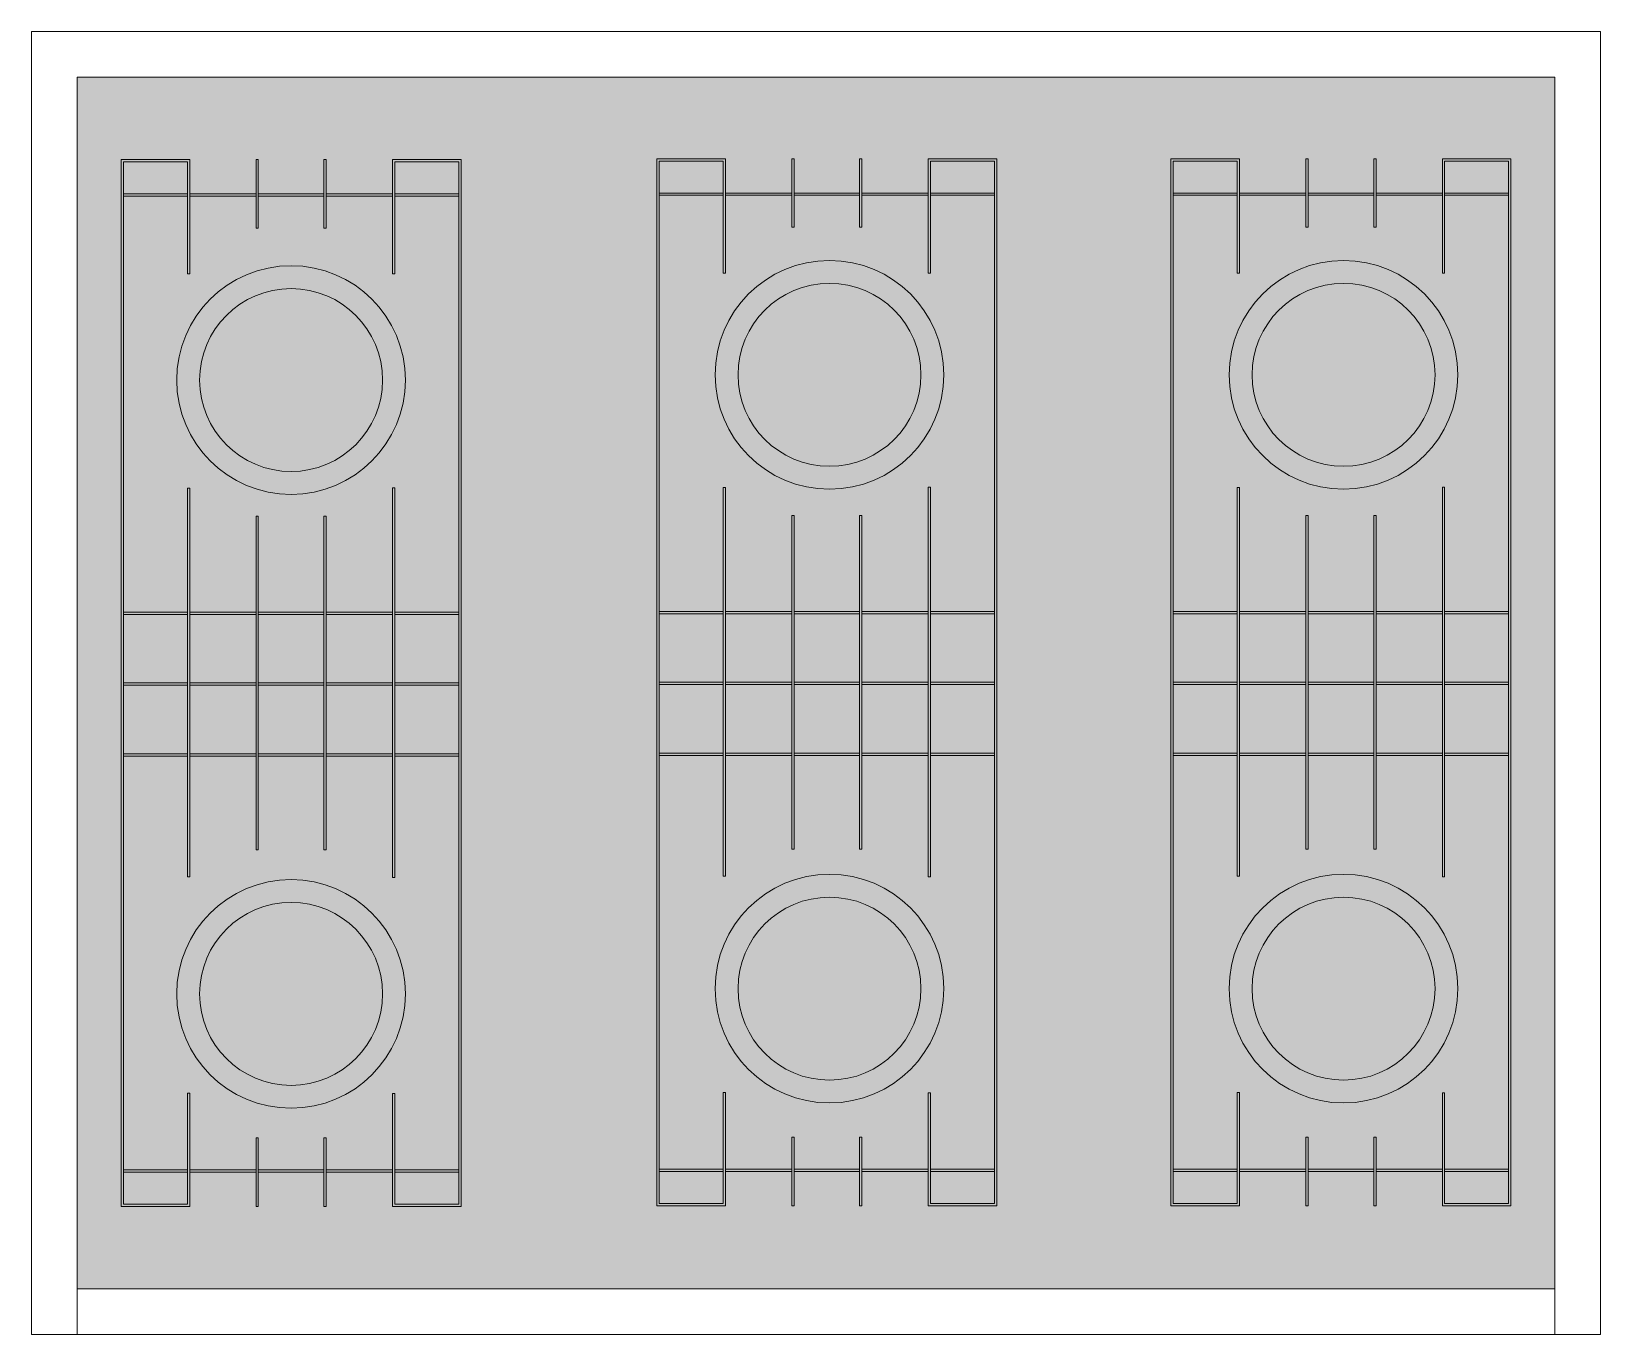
# Model space of a CAD drawing. Header units: millimetres. Extents: x 1339.33 to 1340.016, y 1287.355 to 1287.925.
import ezdxf

# ---------------------------------------------------------------- set-up
doc = ezdxf.new("R2010")
doc.units = ezdxf.units.MM
doc.linetypes.add('CONTINU', pattern=[0])
doc.layers.add('ARQ-MOB', color=254, linetype='Continuous')
doc.layers.add('MOBILIARIO', color=1, linetype='Continuous')

msp = doc.modelspace()

# ---------------------------------------------------------------- hatches: boundary and pattern name
at = {"layer": 'MOBILIARIO'}
h = msp.add_hatch(color=254, dxfattribs=at)
h.dxf.hatch_style = 2
h.set_gradient(color1=(214, 214, 214), color2=(252, 252, 252), rotation=45, one_color=1, tint=0.99, name='SPHERICAL')
h.paths.add_polyline_path([(1339.35005, 1287.90528), (1339.35005, 1287.37528), (1339.99611, 1287.37528), (1339.99611, 1287.90528)])
h.paths.add_polyline_path([(1339.75216, 1287.4116), (1339.72216, 1287.4116), (1339.72216, 1287.4266), (1339.69316, 1287.4266), (1339.69316, 1287.4116), (1339.69216, 1287.4116), (1339.69216, 1287.4266), (1339.66351, 1287.4266), (1339.66351, 1287.4116), (1339.66251, 1287.4116), (1339.66251, 1287.4266), (1339.63351, 1287.4266), (1339.63351, 1287.4116), (1339.60351, 1287.4116), (1339.60351, 1287.86957), (1339.63351, 1287.86957), (1339.63351, 1287.85457), (1339.66251, 1287.85457), (1339.66251, 1287.86957), (1339.66351, 1287.86957), (1339.66351, 1287.85457), (1339.69216, 1287.85457), (1339.69216, 1287.86957), (1339.69316, 1287.86957), (1339.69316, 1287.85457), (1339.72216, 1287.85457), (1339.72216, 1287.86957), (1339.75216, 1287.86957)], flags=16)
h.paths.add_polyline_path([(1339.82825, 1287.86957), (1339.85825, 1287.86957), (1339.85825, 1287.85457), (1339.88725, 1287.85457), (1339.88725, 1287.86957), (1339.88825, 1287.86957), (1339.88825, 1287.85457), (1339.91691, 1287.85457), (1339.91691, 1287.86957), (1339.91791, 1287.86957), (1339.91791, 1287.85457), (1339.94691, 1287.85457), (1339.94691, 1287.86957), (1339.97691, 1287.86957), (1339.97691, 1287.4116), (1339.94691, 1287.4116), (1339.94691, 1287.4266), (1339.91791, 1287.4266), (1339.91791, 1287.4116), (1339.91691, 1287.4116), (1339.91691, 1287.4266), (1339.88825, 1287.4266), (1339.88825, 1287.4116), (1339.88725, 1287.4116), (1339.88725, 1287.4266), (1339.85825, 1287.4266), (1339.85825, 1287.4116), (1339.82825, 1287.4116)], flags=16)
h.paths.add_polyline_path([(1339.72898, 1287.77506, -1), (1339.62898, 1287.77506, -1)], flags=0)
h.paths.add_polyline_path([(1339.95372, 1287.77506, -1), (1339.85372, 1287.77506, -1)], flags=0)
h.paths.add_polyline_path([(1339.71898, 1287.77506, -1), (1339.63898, 1287.77506, -1)], flags=0)
h.paths.add_polyline_path([(1339.94372, 1287.77506, -1), (1339.86372, 1287.77506, -1)], flags=0)
h.paths.add_polyline_path([(1339.63251, 1287.60958), (1339.60451, 1287.60958), (1339.60451, 1287.60858), (1339.63251, 1287.60858)], flags=0)
h.paths.add_polyline_path([(1339.72316, 1287.72589), (1339.72316, 1287.64058), (1339.72316, 1287.55555), (1339.72216, 1287.55555), (1339.72216, 1287.60858), (1339.69316, 1287.60858), (1339.69316, 1287.56761), (1339.69216, 1287.56761), (1339.69216, 1287.60858), (1339.66351, 1287.60858), (1339.66351, 1287.56761), (1339.66251, 1287.56761), (1339.66251, 1287.60858), (1339.63351, 1287.60858), (1339.63351, 1287.60958), (1339.66251, 1287.60958), (1339.66251, 1287.63958), (1339.63351, 1287.63958), (1339.60451, 1287.63958), (1339.60451, 1287.64058), (1339.63251, 1287.64058), (1339.63251, 1287.67058), (1339.60451, 1287.67058), (1339.60451, 1287.67158), (1339.63251, 1287.67158), (1339.63251, 1287.72584), (1339.63351, 1287.72584), (1339.63351, 1287.67158), (1339.66251, 1287.67158), (1339.66251, 1287.71355), (1339.66351, 1287.71355), (1339.66351, 1287.67158), (1339.69216, 1287.67158), (1339.69216, 1287.71355), (1339.69316, 1287.71355), (1339.69316, 1287.67158), (1339.72216, 1287.67158), (1339.72216, 1287.72589)], flags=0)
h.paths.add_polyline_path([(1339.85725, 1287.55577), (1339.85825, 1287.55577), (1339.85825, 1287.60858), (1339.85725, 1287.60858)], flags=0)
h.paths.add_polyline_path([(1339.85725, 1287.72584), (1339.85825, 1287.72584), (1339.85825, 1287.67158), (1339.88725, 1287.67158), (1339.88725, 1287.71355), (1339.88825, 1287.71355), (1339.88825, 1287.67158), (1339.91691, 1287.67158), (1339.91691, 1287.71355), (1339.91791, 1287.71355), (1339.91791, 1287.67158), (1339.94691, 1287.67158), (1339.94691, 1287.72589), (1339.94791, 1287.72589), (1339.94791, 1287.64058), (1339.94791, 1287.55555), (1339.94691, 1287.55555), (1339.94691, 1287.60858), (1339.91791, 1287.60858), (1339.91791, 1287.56761), (1339.91691, 1287.56761), (1339.91691, 1287.60858), (1339.88825, 1287.60858), (1339.88825, 1287.56761), (1339.88725, 1287.56761), (1339.88725, 1287.60858), (1339.85825, 1287.60858), (1339.85825, 1287.60958), (1339.88725, 1287.60958), (1339.88725, 1287.63958), (1339.85825, 1287.63958), (1339.82925, 1287.63958), (1339.82925, 1287.64058), (1339.85725, 1287.64058), (1339.85725, 1287.67058), (1339.82925, 1287.67058), (1339.82925, 1287.67158), (1339.85725, 1287.67158)], flags=0)
h.paths.add_polyline_path([(1339.72898, 1287.50659, -1), (1339.62898, 1287.50659, -1)], flags=0)
h.paths.add_polyline_path([(1339.95372, 1287.50659, -1), (1339.85372, 1287.50659, -1)], flags=0)
h.paths.add_polyline_path([(1339.71898, 1287.50659, -1), (1339.63898, 1287.50659, -1)], flags=0)
h.paths.add_polyline_path([(1339.94372, 1287.50659, -1), (1339.86372, 1287.50659, -1)], flags=0)
h.paths.add_polyline_path([(1339.51791, 1287.41129), (1339.48791, 1287.41129), (1339.48791, 1287.42629), (1339.45891, 1287.42629), (1339.45891, 1287.41129), (1339.45791, 1287.41129), (1339.45791, 1287.42629), (1339.42926, 1287.42629), (1339.42926, 1287.41129), (1339.42826, 1287.41129), (1339.42826, 1287.42629), (1339.39926, 1287.42629), (1339.39926, 1287.41129), (1339.36926, 1287.41129), (1339.36926, 1287.86926), (1339.39926, 1287.86926), (1339.39926, 1287.85426), (1339.42826, 1287.85426), (1339.42826, 1287.86926), (1339.42926, 1287.86926), (1339.42926, 1287.85426), (1339.45791, 1287.85426), (1339.45791, 1287.86926), (1339.45891, 1287.86926), (1339.45891, 1287.85426), (1339.48791, 1287.85426), (1339.48791, 1287.86926), (1339.51791, 1287.86926)], flags=16)
h.paths.add_polyline_path([(1339.39358, 1287.77278, -1), (1339.49358, 1287.77278, -1)], flags=0)
h.paths.add_polyline_path([(1339.48891, 1287.72558), (1339.48891, 1287.64028), (1339.48891, 1287.55524), (1339.48791, 1287.55524), (1339.48791, 1287.60828), (1339.45891, 1287.60828), (1339.45891, 1287.5673), (1339.45791, 1287.5673), (1339.45791, 1287.60828), (1339.42926, 1287.60828), (1339.42926, 1287.5673), (1339.42826, 1287.5673), (1339.42826, 1287.60828), (1339.39926, 1287.60828), (1339.39926, 1287.55546), (1339.39826, 1287.55546), (1339.39826, 1287.60828), (1339.37026, 1287.60828), (1339.37026, 1287.60928), (1339.39826, 1287.60928), (1339.39826, 1287.63928), (1339.37026, 1287.63928), (1339.37026, 1287.64028), (1339.39826, 1287.64028), (1339.39826, 1287.67028), (1339.37026, 1287.67028), (1339.37026, 1287.67128), (1339.39826, 1287.67128), (1339.39826, 1287.72553), (1339.39926, 1287.72553), (1339.39926, 1287.67128), (1339.42826, 1287.67128), (1339.42826, 1287.71325), (1339.42926, 1287.71325), (1339.42926, 1287.67128), (1339.45791, 1287.67128), (1339.45791, 1287.71325), (1339.45891, 1287.71325), (1339.45891, 1287.67128), (1339.48791, 1287.67128), (1339.48791, 1287.72558)], flags=0)
h.paths.add_polyline_path([(1339.40358, 1287.77278, -1), (1339.48358, 1287.77278, -1)], flags=0)
h.paths.add_polyline_path([(1339.49358, 1287.5043, -1), (1339.39358, 1287.5043, -1)], flags=0)
h.paths.add_polyline_path([(1339.48358, 1287.5043, -1), (1339.40358, 1287.5043, -1)], flags=0)

# ---------------------------------------------------------------- linework, layer by layer
at = {"layer": 'ARQ-MOB', "linetype": 'CONTINU', "lineweight": 0, "ltscale": 0.1}
for p, q in [((1339.39826, 1287.85426), (1339.37026, 1287.85426)), ((1339.42826, 1287.85426), (1339.39926, 1287.85426)), ((1339.45791, 1287.85426), (1339.42926, 1287.85426)), ((1339.48791, 1287.85426), (1339.45891, 1287.85426)), ((1339.51691, 1287.85426), (1339.48891, 1287.85426)), ((1339.63251, 1287.85457), (1339.60451, 1287.85457)), ((1339.63251, 1287.85357), (1339.60451, 1287.85357)), ((1339.66251, 1287.85457), (1339.63351, 1287.85457)), ((1339.66251, 1287.85357), (1339.63351, 1287.85357)), ((1339.69216, 1287.85457), (1339.66351, 1287.85457)), ((1339.69216, 1287.85357), (1339.66351, 1287.85357)), ((1339.72216, 1287.85457), (1339.69316, 1287.85457)), ((1339.72216, 1287.85357), (1339.69316, 1287.85357)), ((1339.75116, 1287.85457), (1339.72316, 1287.85457)), ((1339.75116, 1287.85357), (1339.72316, 1287.85357)), ((1339.85725, 1287.85457), (1339.82925, 1287.85457)), ((1339.85725, 1287.85357), (1339.82925, 1287.85357)), ((1339.88725, 1287.85457), (1339.85825, 1287.85457)), ((1339.88725, 1287.85357), (1339.85825, 1287.85357)), ((1339.91691, 1287.85457), (1339.88825, 1287.85457)), ((1339.91691, 1287.85357), (1339.88825, 1287.85357)), ((1339.94691, 1287.85457), (1339.91791, 1287.85457)), ((1339.94691, 1287.85357), (1339.91791, 1287.85357)), ((1339.97591, 1287.85457), (1339.94791, 1287.85457)), ((1339.97591, 1287.85357), (1339.94791, 1287.85357)), ((1339.39826, 1287.85326), (1339.37026, 1287.85326)), ((1339.42826, 1287.85326), (1339.39926, 1287.85326)), ((1339.45791, 1287.85326), (1339.42926, 1287.85326)), ((1339.48791, 1287.85326), (1339.45891, 1287.85326)), ((1339.51691, 1287.85326), (1339.48891, 1287.85326)), ((1339.37026, 1287.67128), (1339.39826, 1287.67128)), ((1339.37026, 1287.67028), (1339.39826, 1287.67028)), ((1339.39926, 1287.67128), (1339.42826, 1287.67128)), ((1339.39926, 1287.67028), (1339.42826, 1287.67028)), ((1339.42926, 1287.67128), (1339.45791, 1287.67128)), ((1339.42926, 1287.67028), (1339.45791, 1287.67028)), ((1339.45891, 1287.67128), (1339.48791, 1287.67128)), ((1339.45891, 1287.67028), (1339.48791, 1287.67028)), ((1339.48891, 1287.67128), (1339.51691, 1287.67128)), ((1339.48891, 1287.67028), (1339.51691, 1287.67028)), ((1339.60451, 1287.67158), (1339.63251, 1287.67158)), ((1339.60451, 1287.67058), (1339.63251, 1287.67058)), ((1339.63351, 1287.67158), (1339.66251, 1287.67158)), ((1339.63351, 1287.67058), (1339.66251, 1287.67058)), ((1339.66351, 1287.67158), (1339.69216, 1287.67158)), ((1339.66351, 1287.67058), (1339.69216, 1287.67058)), ((1339.69316, 1287.67158), (1339.72216, 1287.67158)), ((1339.69316, 1287.67058), (1339.72216, 1287.67058)), ((1339.72316, 1287.67158), (1339.75116, 1287.67158)), ((1339.72316, 1287.67058), (1339.75116, 1287.67058)), ((1339.82925, 1287.67158), (1339.85725, 1287.67158)), ((1339.82925, 1287.67058), (1339.85725, 1287.67058)), ((1339.85825, 1287.67158), (1339.88725, 1287.67158)), ((1339.85825, 1287.67058), (1339.88725, 1287.67058)), ((1339.88825, 1287.67158), (1339.91691, 1287.67158)), ((1339.88825, 1287.67058), (1339.91691, 1287.67058)), ((1339.91791, 1287.67158), (1339.94691, 1287.67158)), ((1339.91791, 1287.67058), (1339.94691, 1287.67058)), ((1339.94791, 1287.67158), (1339.97591, 1287.67158)), ((1339.94791, 1287.67058), (1339.97591, 1287.67058)), ((1339.37026, 1287.64028), (1339.39826, 1287.64028)), ((1339.37026, 1287.63928), (1339.39826, 1287.63928)), ((1339.39926, 1287.64028), (1339.42826, 1287.64028)), ((1339.39926, 1287.63928), (1339.42826, 1287.63928)), ((1339.42926, 1287.64028), (1339.45791, 1287.64028)), ((1339.42926, 1287.63928), (1339.45791, 1287.63928)), ((1339.45891, 1287.64028), (1339.48791, 1287.64028)), ((1339.45891, 1287.63928), (1339.48791, 1287.63928)), ((1339.48891, 1287.64028), (1339.51691, 1287.64028)), ((1339.48891, 1287.63928), (1339.51691, 1287.63928)), ((1339.60451, 1287.64058), (1339.63251, 1287.64058)), ((1339.60451, 1287.63958), (1339.63251, 1287.63958)), ((1339.63351, 1287.64058), (1339.66251, 1287.64058)), ((1339.63351, 1287.63958), (1339.66251, 1287.63958)), ((1339.66351, 1287.64058), (1339.69216, 1287.64058)), ((1339.66351, 1287.63958), (1339.69216, 1287.63958)), ((1339.69316, 1287.64058), (1339.72216, 1287.64058)), ((1339.69316, 1287.63958), (1339.72216, 1287.63958)), ((1339.72316, 1287.64058), (1339.75116, 1287.64058)), ((1339.72316, 1287.63958), (1339.75116, 1287.63958)), ((1339.82925, 1287.64058), (1339.85725, 1287.64058)), ((1339.82925, 1287.63958), (1339.85725, 1287.63958)), ((1339.85825, 1287.64058), (1339.88725, 1287.64058)), ((1339.85825, 1287.63958), (1339.88725, 1287.63958)), ((1339.88825, 1287.64058), (1339.91691, 1287.64058)), ((1339.88825, 1287.63958), (1339.91691, 1287.63958)), ((1339.91791, 1287.64058), (1339.94691, 1287.64058)), ((1339.91791, 1287.63958), (1339.94691, 1287.63958)), ((1339.94791, 1287.64058), (1339.97591, 1287.64058)), ((1339.94791, 1287.63958), (1339.97591, 1287.63958)), ((1339.37026, 1287.60928), (1339.39826, 1287.60928)), ((1339.37026, 1287.60828), (1339.39826, 1287.60828)), ((1339.39926, 1287.60928), (1339.42826, 1287.60928)), ((1339.39926, 1287.60828), (1339.42826, 1287.60828)), ((1339.42926, 1287.60928), (1339.45791, 1287.60928)), ((1339.42926, 1287.60828), (1339.45791, 1287.60828)), ((1339.45891, 1287.60928), (1339.48791, 1287.60928)), ((1339.45891, 1287.60828), (1339.48791, 1287.60828)), ((1339.48891, 1287.60928), (1339.51691, 1287.60928)), ((1339.48891, 1287.60828), (1339.51691, 1287.60828)), ((1339.60451, 1287.60958), (1339.63251, 1287.60958)), ((1339.60451, 1287.60858), (1339.63251, 1287.60858)), ((1339.63351, 1287.60958), (1339.66251, 1287.60958)), ((1339.63351, 1287.60858), (1339.66251, 1287.60858)), ((1339.66351, 1287.60958), (1339.69216, 1287.60958)), ((1339.66351, 1287.60858), (1339.69216, 1287.60858)), ((1339.69316, 1287.60958), (1339.72216, 1287.60958)), ((1339.69316, 1287.60858), (1339.72216, 1287.60858)), ((1339.72316, 1287.60958), (1339.75116, 1287.60958)), ((1339.72316, 1287.60858), (1339.75116, 1287.60858)), ((1339.82925, 1287.60958), (1339.85725, 1287.60958)), ((1339.82925, 1287.60858), (1339.85725, 1287.60858)), ((1339.85825, 1287.60958), (1339.88725, 1287.60958)), ((1339.85825, 1287.60858), (1339.88725, 1287.60858)), ((1339.88825, 1287.60958), (1339.91691, 1287.60958)), ((1339.88825, 1287.60858), (1339.91691, 1287.60858)), ((1339.91791, 1287.60958), (1339.94691, 1287.60958)), ((1339.91791, 1287.60858), (1339.94691, 1287.60858)), ((1339.94791, 1287.60958), (1339.97591, 1287.60958)), ((1339.94791, 1287.60858), (1339.97591, 1287.60858)), ((1339.39826, 1287.42729), (1339.37026, 1287.42729)), ((1339.39826, 1287.42629), (1339.37026, 1287.42629)), ((1339.42826, 1287.42729), (1339.39926, 1287.42729)), ((1339.42826, 1287.42629), (1339.39926, 1287.42629)), ((1339.45791, 1287.42729), (1339.42926, 1287.42729)), ((1339.45791, 1287.42629), (1339.42926, 1287.42629)), ((1339.48791, 1287.42729), (1339.45891, 1287.42729)), ((1339.48791, 1287.42629), (1339.45891, 1287.42629)), ((1339.51691, 1287.42729), (1339.48891, 1287.42729)), ((1339.51691, 1287.42629), (1339.48891, 1287.42629)), ((1339.63251, 1287.4276), (1339.60451, 1287.4276)), ((1339.63251, 1287.4266), (1339.60451, 1287.4266)), ((1339.66251, 1287.4276), (1339.63351, 1287.4276)), ((1339.66251, 1287.4266), (1339.63351, 1287.4266)), ((1339.69216, 1287.4276), (1339.66351, 1287.4276)), ((1339.69216, 1287.4266), (1339.66351, 1287.4266)), ((1339.72216, 1287.4276), (1339.69316, 1287.4276)), ((1339.72216, 1287.4266), (1339.69316, 1287.4266)), ((1339.75116, 1287.4276), (1339.72316, 1287.4276)), ((1339.75116, 1287.4266), (1339.72316, 1287.4266)), ((1339.85725, 1287.4276), (1339.82925, 1287.4276)), ((1339.85725, 1287.4266), (1339.82925, 1287.4266)), ((1339.88725, 1287.4276), (1339.85825, 1287.4276)), ((1339.88725, 1287.4266), (1339.85825, 1287.4266)), ((1339.91691, 1287.4276), (1339.88825, 1287.4276)), ((1339.91691, 1287.4266), (1339.88825, 1287.4266)), ((1339.94691, 1287.4276), (1339.91791, 1287.4276)), ((1339.94691, 1287.4266), (1339.91791, 1287.4266)), ((1339.97591, 1287.4276), (1339.94791, 1287.4276)), ((1339.97591, 1287.4266), (1339.94791, 1287.4266)), ((1339.35005, 1287.37528), (1339.99611, 1287.37528)), ((1339.33005, 1287.35528), (1340.01611, 1287.35528))]:
    msp.add_line(p, q, dxfattribs=at)
for points in [[(1339.33005, 1287.35528), (1339.33005, 1287.92528), (1340.01611, 1287.92528), (1340.01611, 1287.35528)], [(1339.35005, 1287.35528), (1339.35005, 1287.90528), (1339.99611, 1287.90528), (1339.99611, 1287.35528)], [(1339.39826, 1287.64028), (1339.39826, 1287.72553), (1339.39926, 1287.72553), (1339.39926, 1287.64028)], [(1339.48791, 1287.64028), (1339.48791, 1287.72558), (1339.48891, 1287.72558), (1339.48891, 1287.64028)], [(1339.63251, 1287.64058), (1339.63251, 1287.72584), (1339.63351, 1287.72584), (1339.63351, 1287.64058)], [(1339.72216, 1287.64058), (1339.72216, 1287.72589), (1339.72316, 1287.72589), (1339.72316, 1287.64058)], [(1339.85725, 1287.64058), (1339.85725, 1287.72584), (1339.85825, 1287.72584), (1339.85825, 1287.64058)], [(1339.94691, 1287.64058), (1339.94691, 1287.72589), (1339.94791, 1287.72589), (1339.94791, 1287.64058)], [(1339.42926, 1287.64028), (1339.42926, 1287.71325), (1339.42826, 1287.71325), (1339.42826, 1287.64028)], [(1339.45791, 1287.64028), (1339.45791, 1287.71325), (1339.45891, 1287.71325), (1339.45891, 1287.64028)], [(1339.66351, 1287.64058), (1339.66351, 1287.71355), (1339.66251, 1287.71355), (1339.66251, 1287.64058)], [(1339.69216, 1287.64058), (1339.69216, 1287.71355), (1339.69316, 1287.71355), (1339.69316, 1287.64058)], [(1339.88825, 1287.64058), (1339.88825, 1287.71355), (1339.88725, 1287.71355), (1339.88725, 1287.64058)], [(1339.91691, 1287.64058), (1339.91691, 1287.71355), (1339.91791, 1287.71355), (1339.91791, 1287.64058)], [(1339.39826, 1287.64028), (1339.39826, 1287.55546), (1339.39926, 1287.55546), (1339.39926, 1287.64028)], [(1339.42826, 1287.64028), (1339.42826, 1287.5673), (1339.42926, 1287.5673), (1339.42926, 1287.64028)], [(1339.45791, 1287.64028), (1339.45791, 1287.5673), (1339.45891, 1287.5673), (1339.45891, 1287.64028)], [(1339.48791, 1287.64028), (1339.48791, 1287.55524), (1339.48891, 1287.55524), (1339.48891, 1287.64028)], [(1339.63251, 1287.64058), (1339.63251, 1287.55577), (1339.63351, 1287.55577), (1339.63351, 1287.64058)], [(1339.66251, 1287.64058), (1339.66251, 1287.56761), (1339.66351, 1287.56761), (1339.66351, 1287.64058)], [(1339.69216, 1287.64058), (1339.69216, 1287.56761), (1339.69316, 1287.56761), (1339.69316, 1287.64058)], [(1339.72216, 1287.64058), (1339.72216, 1287.55555), (1339.72316, 1287.55555), (1339.72316, 1287.64058)], [(1339.85725, 1287.64058), (1339.85725, 1287.55577), (1339.85825, 1287.55577), (1339.85825, 1287.64058)], [(1339.88725, 1287.64058), (1339.88725, 1287.56761), (1339.88825, 1287.56761), (1339.88825, 1287.64058)], [(1339.91691, 1287.64058), (1339.91691, 1287.56761), (1339.91791, 1287.56761), (1339.91791, 1287.64058)], [(1339.94691, 1287.64058), (1339.94691, 1287.55555), (1339.94791, 1287.55555), (1339.94791, 1287.64058)]]:
    msp.add_lwpolyline(points, dxfattribs=at)
for points in [[(1339.39826, 1287.46093), (1339.39926, 1287.46093), (1339.39926, 1287.41129), (1339.36926, 1287.41129), (1339.36926, 1287.86926), (1339.39926, 1287.86926), (1339.39926, 1287.81926), (1339.39826, 1287.81926), (1339.39826, 1287.86826), (1339.37026, 1287.86826), (1339.37026, 1287.41229), (1339.39826, 1287.41229)], [(1339.42826, 1287.86926), (1339.42926, 1287.86926), (1339.42926, 1287.83926), (1339.42826, 1287.83926)], [(1339.45891, 1287.85426), (1339.45891, 1287.86926), (1339.45791, 1287.86926), (1339.45791, 1287.83926), (1339.45891, 1287.83926)], [(1339.48891, 1287.46071), (1339.48791, 1287.46071), (1339.48791, 1287.41129), (1339.51791, 1287.41129), (1339.51791, 1287.86926), (1339.48791, 1287.86926), (1339.48791, 1287.81926), (1339.48891, 1287.81926), (1339.48891, 1287.86826), (1339.51691, 1287.86826), (1339.51691, 1287.41229), (1339.48891, 1287.41229)], [(1339.63251, 1287.46124), (1339.63351, 1287.46124), (1339.63351, 1287.4116), (1339.60351, 1287.4116), (1339.60351, 1287.86957), (1339.63351, 1287.86957), (1339.63351, 1287.81957), (1339.63251, 1287.81957), (1339.63251, 1287.86857), (1339.60451, 1287.86857), (1339.60451, 1287.4126), (1339.63251, 1287.4126)], [(1339.66251, 1287.86957), (1339.66351, 1287.86957), (1339.66351, 1287.83957), (1339.66251, 1287.83957)], [(1339.69316, 1287.85457), (1339.69316, 1287.86957), (1339.69216, 1287.86957), (1339.69216, 1287.83957), (1339.69316, 1287.83957)], [(1339.72316, 1287.46102), (1339.72216, 1287.46102), (1339.72216, 1287.4116), (1339.75216, 1287.4116), (1339.75216, 1287.86957), (1339.72216, 1287.86957), (1339.72216, 1287.81957), (1339.72316, 1287.81957), (1339.72316, 1287.86857), (1339.75116, 1287.86857), (1339.75116, 1287.4126), (1339.72316, 1287.4126)], [(1339.85725, 1287.46124), (1339.85825, 1287.46124), (1339.85825, 1287.4116), (1339.82825, 1287.4116), (1339.82825, 1287.86957), (1339.85825, 1287.86957), (1339.85825, 1287.81957), (1339.85725, 1287.81957), (1339.85725, 1287.86857), (1339.82925, 1287.86857), (1339.82925, 1287.4126), (1339.85725, 1287.4126)], [(1339.88725, 1287.86957), (1339.88825, 1287.86957), (1339.88825, 1287.83957), (1339.88725, 1287.83957)], [(1339.91791, 1287.85457), (1339.91791, 1287.86957), (1339.91691, 1287.86957), (1339.91691, 1287.83957), (1339.91791, 1287.83957)], [(1339.94791, 1287.46102), (1339.94691, 1287.46102), (1339.94691, 1287.4116), (1339.97691, 1287.4116), (1339.97691, 1287.86957), (1339.94691, 1287.86957), (1339.94691, 1287.81957), (1339.94791, 1287.81957), (1339.94791, 1287.86857), (1339.97591, 1287.86857), (1339.97591, 1287.4126), (1339.94791, 1287.4126)], [(1339.42826, 1287.41129), (1339.42826, 1287.44129), (1339.42926, 1287.44129), (1339.42926, 1287.41129)], [(1339.45891, 1287.42629), (1339.45891, 1287.44129), (1339.45791, 1287.44129), (1339.45791, 1287.41129), (1339.45891, 1287.41129)], [(1339.66251, 1287.4116), (1339.66251, 1287.4416), (1339.66351, 1287.4416), (1339.66351, 1287.4116)], [(1339.69316, 1287.4266), (1339.69316, 1287.4416), (1339.69216, 1287.4416), (1339.69216, 1287.4116), (1339.69316, 1287.4116)], [(1339.88725, 1287.4116), (1339.88725, 1287.4416), (1339.88825, 1287.4416), (1339.88825, 1287.4116)], [(1339.91791, 1287.4266), (1339.91791, 1287.4416), (1339.91691, 1287.4416), (1339.91691, 1287.4116), (1339.91791, 1287.4116)]]:
    msp.add_lwpolyline(points, close=True, dxfattribs=at)
for centre, radius in [((1339.44358, 1287.77278), 0.05), ((1339.67898, 1287.77506), 0.05), ((1339.90372, 1287.77506), 0.05), ((1339.44358, 1287.77278), 0.04), ((1339.67898, 1287.77506), 0.04), ((1339.90372, 1287.77506), 0.04), ((1339.44358, 1287.5043), 0.05), ((1339.67898, 1287.50659), 0.05), ((1339.90372, 1287.50659), 0.05), ((1339.67898, 1287.50659), 0.04), ((1339.90372, 1287.50659), 0.04), ((1339.44358, 1287.5043), 0.04)]:
    msp.add_circle(centre, radius, dxfattribs=at)

doc.saveas('drawing.dxf')
